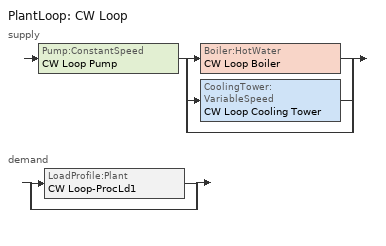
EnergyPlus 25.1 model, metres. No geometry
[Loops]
PlantLoop 'CW Loop'
 supply: Pump:ConstantSpeed 'CW Loop Pump' > split
  | Boiler:HotWater 'CW Loop Boiler'
  | CoolingTower:VariableSpeed 'CW Loop Cooling Tower'
  | bypass
 demand: split
  | LoadProfile:Plant 'CW Loop-ProcLd1'
  | bypass
[Building]
Building: North Axis {deg}=0; Terrain=Suburbs; Solar Distribution=FullExterior; Maximum Number of Warmup Days=50
[Site:Location]
LOS ANGELES USC: Latitude {deg}=38.69; Longitude {deg}=-121.6; Time Zone {hr}=-8; Elevation {m}=54.5592
[Site:WaterMainsTemperature]
Calculation Method=Schedule; Temperature Schedule=WaterMainCZ09
[SizingPeriod:DesignDay] Day of Month=21; Dry-Bulb Temperature Range Modifier Type=DefaultMultipliers; Humidity Condition Type=Wetbulb; Barometric Pressure {Pa}=100663; Wind Speed {m/s}=0.6; Rain Indicator=No; Snow Indicator=No; Daylight Saving Time Indicator=No; Begin Environment Reset Mode=FullResetAtBeginEnvironment
Name | Month | Day Type | Maximum Dry-Bulb Temperature {C} | Daily Dry-Bulb Temperature Range {deltaC} | Wetbulb or DewPoint at Maximum Dry-Bulb {C} | Wind Direction {deg} | Solar Model Indicator | ASHRAE Clear Sky Optical Depth for Beam Irradiance (taub) | ASHRAE Clear Sky Optical Depth for Diffuse Irradiance (taud) | Sky Clearness
LOS ANGELES USC  August .4% Condns DB=>MCWB | 8 | SummerDesignDay | 33.7 | 9.6 | 21.2 | 260 | ASHRAETau | 0.383 | 2.433
LOS ANGELES USC  July .4% Condns DB=>MCWB | 7 | SummerDesignDay | 33.8 | 9.2 | 22.1 | 260 | ASHRAETau | 0.402 | 2.401
LOS ANGELES USC  June .4% Condns DB=>MCWB | 6 | SummerDesignDay | 32.3 | 8.2 | 20.7 | 260 | ASHRAETau | 0.405 | 2.324
LOS ANGELES USC  November .4% Condns DB=>MCWB | 11 | SummerDesignDay | 31.9 | 10.4 | 15.4 | 260 | ASHRAETau | 0.325 | 2.558
LOS ANGELES USC  October .4% Condns DB=>MCWB | 10 | SummerDesignDay | 35.2 | 9.9 | 16.8 | 260 | ASHRAETau | 0.38 | 2.397
LOS ANGELES USC  September .4% Condns DB=>MCWB | 9 | SummerDesignDay | 36.3 | 9.8 | 20.1 | 260 | ASHRAETau | 0.369 | 2.465
LOS ANGELES USC Ann Htg 99.6% Condns DB | 12 | WinterDesignDay | 6.2 | 0 | 6.2 | 20 | ASHRAEClearSky |  |  | 0
[PlantLoop]
CW Loop: Fluid Type=Water; Plant Equipment Operation Scheme=CW Loop Operation Schemes; Maximum Loop Temperature {C}=100; Minimum Loop Temperature {C}=0; Maximum Loop Flow Rate {m3/s}=0.000889572; Minimum Loop Flow Rate {m3/s}=0; Plant Loop Volume {m3}=Autocalculate; Load Distribution Scheme=Optimal; Plant Loop Demand Calculation Scheme=DualSetpointDeadband; Common Pipe Simulation=None
[Sizing:Plant]
CW Loop: Loop Type=Condenser; Design Loop Exit Temperature {C}=26.1111; Loop Design Temperature Difference {deltaC}=5.55556; Sizing Option=NonCoincident; Zone Timesteps in Averaging Window=1; Coincident Sizing Factor Mode=None
[Pump:ConstantSpeed]
CW Loop Pump: Design Flow Rate {m3/s}=0.000889572; Design Pump Head {Pa}=59781.34; Design Power Consumption {W}=88.7147; Motor Efficiency=0.855; Fraction of Motor Inefficiencies to Fluid Stream=0; Pump Control Type=Intermittent; Design Power Sizing Method=PowerPerFlowPerPressure; Design Electric Power per Unit Flow Rate {W/(m3/s)}=348701.1; Design Shaft Power per Unit Flow Rate per Unit Head {W-s/m3-Pa}=1.28205
[Boiler:HotWater]
CW Loop Boiler: Fuel Type=NaturalGas; Nominal Capacity {W}=6447.56; Nominal Thermal Efficiency=0.90125; Efficiency Curve Temperature Evaluation Variable=EnteringBoiler; Normalized Boiler Efficiency Curve=BlrHWCondBlrFIRRatio_fQRatioTewtSI; Design Water Flow Rate {m3/s}=0.000277646; Minimum Part Load Ratio=0; Maximum Part Load Ratio=1; Optimum Part Load Ratio=1; Water Outlet Upper Temperature Limit {C}=99; Boiler Flow Mode=ConstantFlow; On Cycle Parasitic Electric Load {W}=1.92395; Sizing Factor=1; Off Cycle Parasitic Fuel Load {W}=0
[CoolingTower:VariableSpeed]
CW Loop Cooling Tower: Model Type=CoolToolsCrossFlow; Design Inlet Air Wet-Bulb Temperature {C}=20.5556; Design Approach Temperature {deltaC}=5.55556; Design Range Temperature {deltaC}=5.55556; Design Water Flow Rate {m3/s}=0.000889572; Design Air Flow Rate {m3/s}=0.655535; Design Fan Power {W}=249.0638; Fan Power Ratio Function of Air Flow Rate Ratio Curve=Cooling Tower Variable Speed 1 Fan Power Ratio Curve; Minimum Air Flow Rate Ratio=0.5; Fraction of Tower Capacity in Free Convection Regime=0.125; Basin Heater Capacity {W/K}=0; Basin Heater Setpoint Temperature {C}=2; Evaporation Loss Mode=SaturatedExit; Evaporation Loss Factor {percent/K}=0.2; Drift Loss Percent {percent}=0.008; Blowdown Calculation Mode=ConcentrationRatio; Blowdown Concentration Ratio=3; Number of Cells=1; Cell Control=MinimalCell; Sizing Factor=1
[LoadProfile:Plant]
CW Loop-ProcLd1: Load Schedule=CW Loop-ProcLd1-LdSch; Peak Flow Rate {m3/s}=1.00011; Flow Rate Fraction Schedule=CW Loop-ProcLd1-FlwSch; Plant Loop Fluid Type=Water; Degree of SubCooling {C}=5; Degree of Loop SubCooling {C}=20
[PlantEquipmentOperationSchemes]
CW Loop Operation Schemes: Control Scheme Object Type 1=PlantEquipmentOperation:HeatingLoad; Control Scheme Name 1=CW Loop Heating Operation Scheme; Control Scheme Schedule Name 1=Always On Discrete; Control Scheme Object Type 2=PlantEquipmentOperation:CoolingLoad; Control Scheme Name 2=CW Loop Cooling Operation Scheme; Control Scheme Schedule Name 2=Always On Discrete
[PlantEquipmentOperation:HeatingLoad]
CW Loop Heating Operation Scheme: Load Range Lower Limit 1 {W}=0; Load Range Upper Limit 1 {W}=1000000000; Range Equipment List Name 1=CW Loop Heating Equipment List
[PlantEquipmentList]
CW Loop Heating Equipment List: Boiler:HotWater, CW Loop Boiler
CW Loop Cooling Equipment List: CoolingTower:VariableSpeed, CW Loop Cooling Tower
[PlantEquipmentOperation:CoolingLoad]
CW Loop Cooling Operation Scheme: Load Range Lower Limit 1 {W}=0; Load Range Upper Limit 1 {W}=1000000000; Range Equipment List Name 1=CW Loop Cooling Equipment List
[SetpointManager:Scheduled:DualSetpoint]
CW Loop Supply Outlet SPM: Control Variable=Temperature; High Setpoint Schedule=CW Loop Supply Temp Schedule; Low Setpoint Schedule=CW Loop Heating Supply Temp Schedule; Setpoint Node or NodeList=CW Loop Supply Mixer Outlet Node
[Schedule:Constant]
Always On Discrete: Hourly Value=1
[Schedule:Day:Interval]
CW Loop Heating Supply Temp Schedule Day Schedule: No, 24:00, 15.5556
CW Loop Supply Temp Schedule Day Schedule: No, 24:00, 26.1111
WaterMainCZ09Apr: No, 01:00, 14.8333, 02:00, 14.8333, 03:00, 14.8333, 04:00, 14.8333, 05:00, 14.8333, 06:00, 14.8333, 07:00, 14.8333, 08:00, 14.8333, 09:00, 14.8333, 10:00, 14.8333, 11:00, 14.8333, 12:00, 14.8333, 13:00, 14.8333, 14:00, 14.8333, 15:00, 14.8333, 16:00, 14.8333, 17:00, 14.8333, 18:00, 14.8333, 19:00, 14.8333, 20:00, 14.8333, 21:00, 14.8333, 22:00, 14.8333, 23:00, 14.8333, 24:00, 14.8333
WaterMainCZ09Aug: No, 01:00, 17.7222, 02:00, 17.7222, 03:00, 17.7222, 04:00, 17.7222, 05:00, 17.7222, 06:00, 17.7222, 07:00, 17.7222, 08:00, 17.7222, 09:00, 17.7222, 10:00, 17.7222, 11:00, 17.7222, 12:00, 17.7222, 13:00, 17.7222, 14:00, 17.7222, 15:00, 17.7222, 16:00, 17.7222, 17:00, 17.7222, 18:00, 17.7222, 19:00, 17.7222, 20:00, 17.7222, 21:00, 17.7222, 22:00, 17.7222, 23:00, 17.7222, 24:00, 17.7222
WaterMainCZ09Dec: No, 01:00, 14.6111, 02:00, 14.6111, 03:00, 14.6111, 04:00, 14.6111, 05:00, 14.6111, 06:00, 14.6111, 07:00, 14.6111, 08:00, 14.6111, 09:00, 14.6111, 10:00, 14.6111, 11:00, 14.6111, 12:00, 14.6111, 13:00, 14.6111, 14:00, 14.6111, 15:00, 14.6111, 16:00, 14.6111, 17:00, 14.6111, 18:00, 14.6111, 19:00, 14.6111, 20:00, 14.6111, 21:00, 14.6111, 22:00, 14.6111, 23:00, 14.6111, 24:00, 14.6111
WaterMainCZ09Feb: No, 01:00, 14.2222, 02:00, 14.2222, 03:00, 14.2222, 04:00, 14.2222, 05:00, 14.2222, 06:00, 14.2222, 07:00, 14.2222, 08:00, 14.2222, 09:00, 14.2222, 10:00, 14.2222, 11:00, 14.2222, 12:00, 14.2222, 13:00, 14.2222, 14:00, 14.2222, 15:00, 14.2222, 16:00, 14.2222, 17:00, 14.2222, 18:00, 14.2222, 19:00, 14.2222, 20:00, 14.2222, 21:00, 14.2222, 22:00, 14.2222, 23:00, 14.2222, 24:00, 14.2222
WaterMainCZ09Jan: No, 01:00, 14.2778, 02:00, 14.2778, 03:00, 14.2778, 04:00, 14.2778, 05:00, 14.2778, 06:00, 14.2778, 07:00, 14.2778, 08:00, 14.2778, 09:00, 14.2778, 10:00, 14.2778, 11:00, 14.2778, 12:00, 14.2778, 13:00, 14.2778, 14:00, 14.2778, 15:00, 14.2778, 16:00, 14.2778, 17:00, 14.2778, 18:00, 14.2778, 19:00, 14.2778, 20:00, 14.2778, 21:00, 14.2778, 22:00, 14.2778, 23:00, 14.2778, 24:00, 14.2778
WaterMainCZ09Jul: No, 01:00, 16.8889, 02:00, 16.8889, 03:00, 16.8889, 04:00, 16.8889, 05:00, 16.8889, 06:00, 16.8889, 07:00, 16.8889, 08:00, 16.8889, 09:00, 16.8889, 10:00, 16.8889, 11:00, 16.8889, 12:00, 16.8889, 13:00, 16.8889, 14:00, 16.8889, 15:00, 16.8889, 16:00, 16.8889, 17:00, 16.8889, 18:00, 16.8889, 19:00, 16.8889, 20:00, 16.8889, 21:00, 16.8889, 22:00, 16.8889, 23:00, 16.8889, 24:00, 16.8889
WaterMainCZ09Jun: No, 01:00, 16.2222, 02:00, 16.2222, 03:00, 16.2222, 04:00, 16.2222, 05:00, 16.2222, 06:00, 16.2222, 07:00, 16.2222, 08:00, 16.2222, 09:00, 16.2222, 10:00, 16.2222, 11:00, 16.2222, 12:00, 16.2222, 13:00, 16.2222, 14:00, 16.2222, 15:00, 16.2222, 16:00, 16.2222, 17:00, 16.2222, 18:00, 16.2222, 19:00, 16.2222, 20:00, 16.2222, 21:00, 16.2222, 22:00, 16.2222, 23:00, 16.2222, 24:00, 16.2222
WaterMainCZ09Mar: No, 01:00, 14.4444, 02:00, 14.4444, 03:00, 14.4444, 04:00, 14.4444, 05:00, 14.4444, 06:00, 14.4444, 07:00, 14.4444, 08:00, 14.4444, 09:00, 14.4444, 10:00, 14.4444, 11:00, 14.4444, 12:00, 14.4444, 13:00, 14.4444, 14:00, 14.4444, 15:00, 14.4444, 16:00, 14.4444, 17:00, 14.4444, 18:00, 14.4444, 19:00, 14.4444, 20:00, 14.4444, 21:00, 14.4444, 22:00, 14.4444, 23:00, 14.4444, 24:00, 14.4444
WaterMainCZ09May: No, 01:00, 14.9444, 02:00, 14.9444, 03:00, 14.9444, 04:00, 14.9444, 05:00, 14.9444, 06:00, 14.9444, 07:00, 14.9444, 08:00, 14.9444, 09:00, 14.9444, 10:00, 14.9444, 11:00, 14.9444, 12:00, 14.9444, 13:00, 14.9444, 14:00, 14.9444, 15:00, 14.9444, 16:00, 14.9444, 17:00, 14.9444, 18:00, 14.9444, 19:00, 14.9444, 20:00, 14.9444, 21:00, 14.9444, 22:00, 14.9444, 23:00, 14.9444, 24:00, 14.9444
WaterMainCZ09Nov: No, 01:00, 16.2778, 02:00, 16.2778, 03:00, 16.2778, 04:00, 16.2778, 05:00, 16.2778, 06:00, 16.2778, 07:00, 16.2778, 08:00, 16.2778, 09:00, 16.2778, 10:00, 16.2778, 11:00, 16.2778, 12:00, 16.2778, 13:00, 16.2778, 14:00, 16.2778, 15:00, 16.2778, 16:00, 16.2778, 17:00, 16.2778, 18:00, 16.2778, 19:00, 16.2778, 20:00, 16.2778, 21:00, 16.2778, 22:00, 16.2778, 23:00, 16.2778, 24:00, 16.2778
WaterMainCZ09Oct: No, 01:00, 18, 02:00, 18, 03:00, 18, 04:00, 18, 05:00, 18, 06:00, 18, 07:00, 18, 08:00, 18, 09:00, 18, 10:00, 18, 11:00, 18, 12:00, 18, 13:00, 18, 14:00, 18, 15:00, 18, 16:00, 18, 17:00, 18, 18:00, 18, 19:00, 18, 20:00, 18, 21:00, 18, 22:00, 18, 23:00, 18, 24:00, 18
WaterMainCZ09Sep: No, 01:00, 18.0556, 02:00, 18.0556, 03:00, 18.0556, 04:00, 18.0556, 05:00, 18.0556, 06:00, 18.0556, 07:00, 18.0556, 08:00, 18.0556, 09:00, 18.0556, 10:00, 18.0556, 11:00, 18.0556, 12:00, 18.0556, 13:00, 18.0556, 14:00, 18.0556, 15:00, 18.0556, 16:00, 18.0556, 17:00, 18.0556, 18:00, 18.0556, 19:00, 18.0556, 20:00, 18.0556, 21:00, 18.0556, 22:00, 18.0556, 23:00, 18.0556, 24:00, 18.0556
[Schedule:Week:Daily]
WaterMainCZ09AprWk: WaterMainCZ09Apr, WaterMainCZ09Apr, WaterMainCZ09Apr, WaterMainCZ09Apr, WaterMainCZ09Apr, WaterMainCZ09Apr, WaterMainCZ09Apr, WaterMainCZ09Apr, WaterMainCZ09Apr, WaterMainCZ09Apr, WaterMainCZ09Apr, WaterMainCZ09Apr
WaterMainCZ09AugWk: WaterMainCZ09Aug, WaterMainCZ09Aug, WaterMainCZ09Aug, WaterMainCZ09Aug, WaterMainCZ09Aug, WaterMainCZ09Aug, WaterMainCZ09Aug, WaterMainCZ09Aug, WaterMainCZ09Aug, WaterMainCZ09Aug, WaterMainCZ09Aug, WaterMainCZ09Aug
WaterMainCZ09DecWk: WaterMainCZ09Dec, WaterMainCZ09Dec, WaterMainCZ09Dec, WaterMainCZ09Dec, WaterMainCZ09Dec, WaterMainCZ09Dec, WaterMainCZ09Dec, WaterMainCZ09Dec, WaterMainCZ09Dec, WaterMainCZ09Dec, WaterMainCZ09Dec, WaterMainCZ09Dec
WaterMainCZ09FebWk: WaterMainCZ09Feb, WaterMainCZ09Feb, WaterMainCZ09Feb, WaterMainCZ09Feb, WaterMainCZ09Feb, WaterMainCZ09Feb, WaterMainCZ09Feb, WaterMainCZ09Feb, WaterMainCZ09Feb, WaterMainCZ09Feb, WaterMainCZ09Feb, WaterMainCZ09Feb
WaterMainCZ09JanWk: WaterMainCZ09Jan, WaterMainCZ09Jan, WaterMainCZ09Jan, WaterMainCZ09Jan, WaterMainCZ09Jan, WaterMainCZ09Jan, WaterMainCZ09Jan, WaterMainCZ09Jan, WaterMainCZ09Jan, WaterMainCZ09Jan, WaterMainCZ09Jan, WaterMainCZ09Jan
WaterMainCZ09JulWk: WaterMainCZ09Jul, WaterMainCZ09Jul, WaterMainCZ09Jul, WaterMainCZ09Jul, WaterMainCZ09Jul, WaterMainCZ09Jul, WaterMainCZ09Jul, WaterMainCZ09Jul, WaterMainCZ09Jul, WaterMainCZ09Jul, WaterMainCZ09Jul, WaterMainCZ09Jul
WaterMainCZ09JunWk: WaterMainCZ09Jun, WaterMainCZ09Jun, WaterMainCZ09Jun, WaterMainCZ09Jun, WaterMainCZ09Jun, WaterMainCZ09Jun, WaterMainCZ09Jun, WaterMainCZ09Jun, WaterMainCZ09Jun, WaterMainCZ09Jun, WaterMainCZ09Jun, WaterMainCZ09Jun
WaterMainCZ09MarWk: WaterMainCZ09Mar, WaterMainCZ09Mar, WaterMainCZ09Mar, WaterMainCZ09Mar, WaterMainCZ09Mar, WaterMainCZ09Mar, WaterMainCZ09Mar, WaterMainCZ09Mar, WaterMainCZ09Mar, WaterMainCZ09Mar, WaterMainCZ09Mar, WaterMainCZ09Mar
WaterMainCZ09MayWk: WaterMainCZ09May, WaterMainCZ09May, WaterMainCZ09May, WaterMainCZ09May, WaterMainCZ09May, WaterMainCZ09May, WaterMainCZ09May, WaterMainCZ09May, WaterMainCZ09May, WaterMainCZ09May, WaterMainCZ09May, WaterMainCZ09May
WaterMainCZ09NovWk: WaterMainCZ09Nov, WaterMainCZ09Nov, WaterMainCZ09Nov, WaterMainCZ09Nov, WaterMainCZ09Nov, WaterMainCZ09Nov, WaterMainCZ09Nov, WaterMainCZ09Nov, WaterMainCZ09Nov, WaterMainCZ09Nov, WaterMainCZ09Nov, WaterMainCZ09Nov
WaterMainCZ09OctWk: WaterMainCZ09Oct, WaterMainCZ09Oct, WaterMainCZ09Oct, WaterMainCZ09Oct, WaterMainCZ09Oct, WaterMainCZ09Oct, WaterMainCZ09Oct, WaterMainCZ09Oct, WaterMainCZ09Oct, WaterMainCZ09Oct, WaterMainCZ09Oct, WaterMainCZ09Oct
WaterMainCZ09SepWk: WaterMainCZ09Sep, WaterMainCZ09Sep, WaterMainCZ09Sep, WaterMainCZ09Sep, WaterMainCZ09Sep, WaterMainCZ09Sep, WaterMainCZ09Sep, WaterMainCZ09Sep, WaterMainCZ09Sep, WaterMainCZ09Sep, WaterMainCZ09Sep, WaterMainCZ09Sep
CW Loop Heating Supply Temp Schedule Week Rule - Jan1-Dec31: CW Loop Heating Supply Temp Schedule Day Schedule, CW Loop Heating Supply Temp Schedule Day Schedule, CW Loop Heating Supply Temp Schedule Day Schedule, CW Loop Heating Supply Temp Schedule Day Schedule, CW Loop Heating Supply Temp Schedule Day Schedule, CW Loop Heating Supply Temp Schedule Day Schedule, CW Loop Heating Supply Temp Schedule Day Schedule, CW Loop Heating Supply Temp Schedule Day Schedule, CW Loop Heating Supply Temp Schedule Day Schedule, CW Loop Heating Supply Temp Schedule Day Schedule, CW Loop Heating Supply Temp Schedule Day Schedule, CW Loop Heating Supply Temp Schedule Day Schedule
CW Loop Supply Temp Schedule Week Rule - Jan1-Dec31: CW Loop Supply Temp Schedule Day Schedule, CW Loop Supply Temp Schedule Day Schedule, CW Loop Supply Temp Schedule Day Schedule, CW Loop Supply Temp Schedule Day Schedule, CW Loop Supply Temp Schedule Day Schedule, CW Loop Supply Temp Schedule Day Schedule, CW Loop Supply Temp Schedule Day Schedule, CW Loop Supply Temp Schedule Day Schedule, CW Loop Supply Temp Schedule Day Schedule, CW Loop Supply Temp Schedule Day Schedule, CW Loop Supply Temp Schedule Day Schedule, CW Loop Supply Temp Schedule Day Schedule
[Schedule:Year]
WaterMainCZ09: WaterMainCZ09JanWk, 1, 1, 1, 31, WaterMainCZ09FebWk, 2, 1, 2, 28, WaterMainCZ09MarWk, 3, 1, 3, 31, WaterMainCZ09AprWk, 4, 1, 4, 30, WaterMainCZ09MayWk, 5, 1, 5, 31, WaterMainCZ09JunWk, 6, 1, 6, 30, WaterMainCZ09JulWk, 7, 1, 7, 31, WaterMainCZ09AugWk, 8, 1, 8, 31, WaterMainCZ09SepWk, 9, 1, 9, 30, WaterMainCZ09OctWk, 10, 1, 10, 31, WaterMainCZ09NovWk, 11, 1, 11, 30, WaterMainCZ09DecWk, 12, 1, 12, 31
CW Loop Heating Supply Temp Schedule: CW Loop Heating Supply Temp Schedule Week Rule - Jan1-Dec31, 1, 1, 12, 31
CW Loop Supply Temp Schedule: CW Loop Supply Temp Schedule Week Rule - Jan1-Dec31, 1, 1, 12, 31
[Schedule:File] File=C:/Users/MichaelSawford/Documents/Claude/Projects/Complex HVAC/v1.1_build/output/EX03_MF_Central-WSHP/EX03_MF08_Central-WSHP_CZ09/EX03_MF08_Central-WSHP_CZ09 - batch/EX03_MF08_Central-WSHP_CZ09 - ap-CSE-PlantLds.csv; Rows to Skip at Top=4; Column Separator=Comma; Interpolate to Timestep=Yes; Minutes per Item=60; Adjust Schedule for Daylight Savings=Yes
Name | Column Number
CW Loop-ProcLd1-FlwSch | 10
CW Loop-ProcLd1-LdSch | 9
[Curve:Biquadratic]
BlrHWCondBlrFIRRatio_fQRatioTewtSI: Coefficient1 Constant=1.19381; Coefficient2 x=-0.110825; Coefficient3 x**2=0.039514; Coefficient4 y=-0.006371; Coefficient5 y**2=3.8e-05; Coefficient6 x*y=0.00083; Minimum Value of x {BasedOnField A2}=0.1; Maximum Value of x {BasedOnField A2}=1; Minimum Value of y {BasedOnField A3}=15.56; Maximum Value of y {BasedOnField A3}=71.1; Minimum Curve Output {BasedOnField A4}=0.93; Maximum Curve Output {BasedOnField A4}=1.05
[Curve:Cubic]
Cooling Tower Variable Speed 1 Fan Power Ratio Curve: Coefficient1 Constant=-0.0093; Coefficient2 x=0.0512; Coefficient3 x**2=-0.0838; Coefficient4 x**3=1.0419; Minimum Value of x {BasedOnField A2}=0.15; Maximum Value of x {BasedOnField A2}=1
